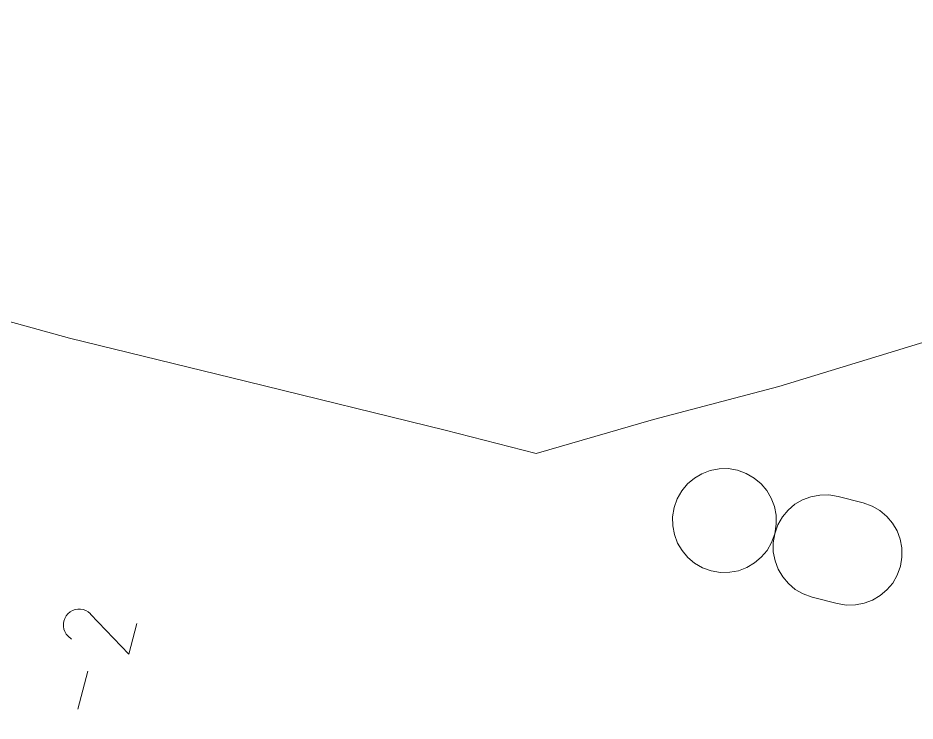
# Model space of a CAD drawing. Header units: millimetres. Extents: x -427 to 95, y -121 to 655.
# Drawn here: x -238.04 to -216.64, y 264.61 to 281.37 of the extents above; entities that cross this region are included whole.
import ezdxf

# ---------------------------------------------------------------- set-up
doc = ezdxf.new("R2010")
doc.units = ezdxf.units.MM
doc.header["$MEASUREMENT"] = 0
doc.layers.add('layer 1', color=7, linetype='Continuous')

msp = doc.modelspace()

# ---------------------------------------------------------------- linework, layer by layer
at = {"layer": 'layer 1', "color": 175, "lineweight": 9}
msp.add_open_spline([(-114.4417, 267.7558), (-114.4417, 267.7558), (-114.5662, 270.4895), (-114.5662, 270.4895), (-114.5662, 270.4895), (-114.5662, 270.4895), (-114.8121, 271.1325), (-114.8121, 271.1325), (-114.8121, 271.1325), (-114.8121, 271.1325), (-115.1921, 272.0402), (-115.1921, 272.0402), (-115.1921, 272.0402), (-115.1921, 272.0402), (-116.1658, 273.4134), (-116.1658, 273.4134), (-116.1658, 273.4134), (-116.1658, 273.4134), (-117.0899, 274.3248), (-117.0899, 274.3248), (-117.0899, 274.3248), (-117.0899, 274.3248), (-118.8171, 275.6265), (-118.8171, 275.6265), (-118.8171, 275.6265), (-118.8171, 275.6265), (-120.1051, 275.9997), (-120.1051, 275.9997), (-120.1051, 275.9997), (-120.1051, 275.9997), (-122.6784, 276.6029), (-122.6784, 276.6029), (-122.6784, 276.6029), (-122.6784, 276.6029), (-126.4802, 277.3821), (-126.4802, 277.3821), (-126.4802, 277.3821), (-126.4802, 277.3821), (-127.7846, 277.5921), (-127.7846, 277.5921), (-127.7846, 277.5921), (-127.7846, 277.5921), (-131.7475, 278.2939), (-131.7475, 278.2939), (-131.7475, 278.2939), (-131.7475, 278.2939), (-133.8123, 278.5859), (-133.8123, 278.5859), (-133.8123, 278.5859), (-133.8123, 278.5859), (-134.8711, 278.7467), (-134.8711, 278.7467), (-134.8711, 278.7467), (-134.8711, 278.7467), (-139.7711, 279.3131), (-139.7711, 279.3131), (-139.7711, 279.3131), (-139.7711, 279.3131), (-144.022, 279.7913), (-144.022, 279.7913), (-144.022, 279.7913), (-144.022, 279.7913), (-146.0347, 279.939), (-146.0347, 279.939), (-146.0347, 279.939), (-146.0347, 279.939), (-152.9831, 280.5906), (-152.9831, 280.5906), (-152.9831, 280.5906), (-152.9831, 280.5906), (-155.2262, 280.6504), (-155.2262, 280.6504), (-155.2262, 280.6504), (-155.2262, 280.6504), (-161.6676, 280.6764), (-161.6676, 280.6764), (-161.6676, 280.6764), (-161.6676, 280.6764), (-162.767, 280.6801), (-162.767, 280.6801), (-162.767, 280.6801), (-162.767, 280.6801), (-171.3506, 280.7095), (-171.3506, 280.7095), (-171.3506, 280.7095), (-171.3506, 280.7095), (-173.8415, 280.5491), (-173.8415, 280.5491), (-173.8415, 280.5491), (-173.8415, 280.5491), (-179.4717, 280.1651), (-179.4717, 280.1651), (-179.4717, 280.1651), (-179.4717, 280.1651), (-187.146, 279.4379), (-187.146, 279.4379), (-187.146, 279.4379), (-187.146, 279.4379), (-194.186, 278.4512), (-194.186, 278.4512), (-194.186, 278.4512), (-194.186, 278.4512), (-200.3561, 277.3561), (-200.3561, 277.3561), (-200.3561, 277.3561), (-200.3561, 277.3561), (-204.3032, 276.593), (-204.3032, 276.593), (-204.3032, 276.593), (-204.3032, 276.593), (-206.1682, 276.1858), (-206.1682, 276.1858), (-206.1682, 276.1858), (-206.1682, 276.1858), (-206.8941, 276.0328), (-206.8941, 276.0328), (-206.8941, 276.0328), (-206.8941, 276.0328), (-212.9759, 274.6125), (-212.9759, 274.6125), (-212.9759, 274.6125), (-212.9759, 274.6125), (-215.9682, 273.7866), (-215.9682, 273.7866), (-215.9682, 273.7866), (-215.9682, 273.7866), (-219.8939, 272.5874), (-219.8939, 272.5874), (-219.8939, 272.5874), (-219.8939, 272.5874), (-222.8803, 271.7974), (-222.8803, 271.7974), (-222.8803, 271.7974), (-222.8803, 271.7974), (-225.6766, 270.9878), (-225.6766, 270.9878), (-225.6766, 270.9878), (-225.6766, 270.9878), (-227.8494, 271.5484), (-227.8494, 271.5484), (-227.8494, 271.5484), (-227.8494, 271.5484), (-232.5791, 272.7026), (-232.5791, 272.7026), (-232.5791, 272.7026), (-232.5791, 272.7026), (-236.8086, 273.741), (-236.8086, 273.741), (-236.8086, 273.741), (-236.8086, 273.741), (-243.0193, 275.4552), (-243.0193, 275.4552), (-243.0193, 275.4552), (-243.0193, 275.4552), (-244.6951, 275.8913), (-244.6951, 275.8913), (-244.6951, 275.8913), (-244.6951, 275.8913), (-246.076, 276.2812), (-246.076, 276.2812), (-246.076, 276.2812), (-246.076, 276.2812), (-250.8252, 277.5135), (-250.8252, 277.5135), (-250.8252, 277.5135), (-250.8252, 277.5135), (-252.247, 277.8804), (-252.247, 277.8804), (-252.247, 277.8804), (-252.247, 277.8804), (-255.1966, 278.6612), (-255.1966, 278.6612), (-255.1966, 278.6612), (-255.1966, 278.6612), (-257.2811, 279.1852), (-257.2811, 279.1852), (-257.2811, 279.1852), (-257.2811, 279.1852), (-261.1672, 280.1719), (-261.1672, 280.1719), (-261.1672, 280.1719), (-261.1672, 280.1719), (-262.5726, 280.5454), (-262.5726, 280.5454), (-262.5726, 280.5454), (-262.5726, 280.5454), (-266.3837, 281.5451), (-266.3837, 281.5451), (-266.3837, 281.5451), (-266.3837, 281.5451), (-269.1391, 282.2462), (-269.1391, 282.2462), (-269.1391, 282.2462), (-269.1391, 282.2462), (-272.9583, 283.2329), (-272.9583, 283.2329), (-272.9583, 283.2329), (-272.9583, 283.2329), (-275.7542, 283.9508), (-275.7542, 283.9508), (-275.7542, 283.9508), (-275.7542, 283.9508), (-279.4396, 284.9081), (-279.4396, 284.9081), (-279.4396, 284.9081), (-279.4396, 284.9081), (-283.6056, 285.9536), (-283.6056, 285.9536), (-283.6056, 285.9536), (-283.6056, 285.9536), (-289.4474, 287.6018), (-289.4474, 287.6018), (-289.4474, 287.6018), (-289.4474, 287.6018), (-294.7169, 288.5334), (-294.7169, 288.5334), (-294.7169, 288.5334), (-294.7169, 288.5334), (-296.1524, 288.32), (-296.1524, 288.32), (-296.1524, 288.32), (-296.1524, 288.32), (-298.5061, 287.8942), (-298.5061, 287.8942), (-298.5061, 287.8942), (-298.5061, 287.8942), (-300.0251, 287.1698), (-300.0251, 287.1698), (-300.0251, 287.1698), (-300.0251, 287.1698), (-301.669, 286.3472), (-301.669, 286.3472), (-301.669, 286.3472), (-301.669, 286.3472), (-303.2391, 285.0121), (-303.2391, 285.0121), (-303.2391, 285.0121), (-303.2391, 285.0121), (-304.2838, 284.0818), (-304.2838, 284.0818), (-304.2838, 284.0818), (-304.2838, 284.0818), (-305.9245, 281.8823), (-305.9245, 281.8823), (-305.9245, 281.8823), (-305.9245, 281.8823), (-307.2903, 278.1068), (-307.2903, 278.1068), (-307.2903, 278.1068), (-307.2903, 278.1068), (-307.587, 276.9854), (-307.587, 276.9854), (-307.587, 276.9854), (-307.587, 276.9854), (-308.6774, 272.5911), (-308.6774, 272.5911), (-308.6774, 272.5911), (-308.6774, 272.5911), (-308.8958, 271.6927), (-308.8958, 271.6927), (-308.8958, 271.6927), (-308.8958, 271.6927), (-309.1187, 270.8268), (-309.1187, 270.8268), (-309.1187, 270.8268), (-309.1187, 270.8268), (-310.2064, 266.6255), (-310.2064, 266.6255), (-310.2064, 266.6255), (-310.2064, 266.6255), (-299.004, 263.7183), (-299.004, 263.7183), (-299.004, 263.7183), (-299.004, 263.7183), (-298.437, 265.9045), (-298.437, 265.9045), (-298.437, 265.9045), (-298.437, 265.9045), (-297.6002, 269.1297), (-297.6002, 269.1297), (-297.6002, 269.1297), (-297.6002, 269.1297), (-295.5361, 268.5992), (-295.5361, 268.5992), (-295.5361, 268.5992), (-295.5361, 268.5992), (-290.4332, 267.2182), (-290.4332, 267.2182), (-290.4332, 267.2182), (-290.4332, 267.2182), (-286.5911, 266.2355), (-286.5911, 266.2355), (-286.5911, 266.2355), (-286.5911, 266.2355), (-285.0866, 265.832), (-285.0866, 265.832), (-285.0866, 265.832), (-285.0866, 265.832), (-282.596, 275.4255), (-282.596, 275.4255), (-282.596, 275.4255), (-282.596, 275.4255), (-279.1011, 274.5209), (-279.1011, 274.5209), (-279.1011, 274.5209), (-279.1011, 274.5209), (-281.5929, 264.9209), (-281.5929, 264.9209), (-281.5929, 264.9209), (-281.5929, 264.9209), (-275.3488, 263.3244), (-275.3488, 263.3244), (-275.3488, 263.3244), (-275.3488, 263.3244), (-273.9446, 262.9546), (-273.9446, 262.9546), (-273.9446, 262.9546), (-273.9446, 262.9546), (-273.4098, 265.0057), (-273.4098, 265.0057), (-273.4098, 265.0057), (-273.4098, 265.0057), (-272.0252, 265.1141), (-272.0252, 265.1141), (-272.0252, 265.1141), (-272.0252, 265.1141), (-265.6912, 263.4588), (-265.6912, 263.4588), (-265.6912, 263.4588), (-265.6912, 263.4588), (-264.3301, 268.7035), (-264.3301, 268.7035), (-264.3301, 268.7035), (-264.3301, 268.7035), (-263.96, 270.1287), (-263.96, 270.1287), (-263.96, 270.1287), (-263.96, 270.1287), (-263.122, 269.9129), (-263.122, 269.9129), (-263.122, 269.9129), (-263.122, 269.9129), (-259.0461, 268.8543), (-259.0461, 268.8543), (-259.0461, 268.8543), (-259.0461, 268.8543), (-260.5456, 263.0528), (-260.5456, 263.0528), (-260.5456, 263.0528), (-260.5456, 263.0528), (-260.7742, 262.1773), (-260.7742, 262.1773), (-260.7742, 262.1773), (-260.7742, 262.1773), (-255.0625, 260.7164), (-255.0625, 260.7164), (-255.0625, 260.7164), (-255.0625, 260.7164), (-252.907, 269.0213), (-252.907, 269.0213), (-252.907, 269.0213), (-252.907, 269.0213), (-249.412, 268.1135), (-249.412, 268.1135), (-249.412, 268.1135), (-249.412, 268.1135), (-252.204, 257.3559), (-252.204, 257.3559), (-252.204, 257.3559), (-252.204, 257.3559), (-247.3938, 256.1134), (-247.3938, 256.1134), (-247.3938, 256.1134), (-247.3938, 256.1134), (-245.9722, 255.744), (-245.9722, 255.744), (-245.9722, 255.744), (-245.9722, 255.744), (-241.1376, 254.403), (-241.1376, 254.403), (-241.1376, 254.403), (-241.1376, 254.403), (-235.0025, 252.8464), (-235.0025, 252.8464), (-235.0025, 252.8464), (-235.0025, 252.8464), (-234.0517, 252.5807), (-234.0517, 252.5807), (-234.0517, 252.5807), (-234.0517, 252.5807), (-232.4692, 252.2041), (-232.4692, 252.2041), (-232.4692, 252.2041), (-232.4692, 252.2041), (-226.7051, 250.6368), (-226.7051, 250.6368), (-226.7051, 250.6368), (-226.7051, 250.6368), (-223.2009, 262.679), (-223.2009, 262.679), (-223.2009, 262.679), (-223.2009, 262.679), (-219.706, 261.7713), (-219.706, 261.7713), (-219.706, 261.7713), (-219.706, 261.7713), (-222.1591, 252.3184), (-222.1591, 252.3184), (-222.1591, 252.3184), (-222.1591, 252.3184), (-220.0051, 253.0623), (-220.0051, 253.0623), (-220.0051, 253.0623), (-220.0051, 253.0623), (-216.5467, 254.3342), (-216.5467, 254.3342), (-216.5467, 254.3342), (-216.5467, 254.3342), (-213.5563, 255.3407), (-213.5563, 255.3407), (-213.5563, 255.3407), (-213.5563, 255.3407), (-211.4002, 255.98), (-211.4002, 255.98), (-211.4002, 255.98), (-211.4002, 255.98), (-207.2453, 257.137), (-207.2453, 257.137), (-207.2453, 257.137), (-207.2453, 257.137), (-203.6925, 258.1302), (-203.6925, 258.1302), (-203.6925, 258.1302), (-203.6925, 258.1302), (-201.616, 258.6672), (-201.616, 258.6672), (-201.616, 258.6672), (-201.616, 258.6672), (-197.5382, 259.552), (-197.5382, 259.552), (-197.5382, 259.552), (-197.5382, 259.552), (-193.9934, 260.2634), (-193.9934, 260.2634), (-193.9934, 260.2634), (-193.9934, 260.2634), (-192.3997, 260.5557), (-192.3997, 260.5557), (-192.3997, 260.5557), (-192.3997, 260.5557), (-189.7738, 270.6732), (-189.7738, 270.6732), (-189.7738, 270.6732), (-189.7738, 270.6732), (-186.2792, 269.7655), (-186.2792, 269.7655), (-186.2792, 269.7655), (-186.2792, 269.7655), (-188.491, 261.2405), (-188.491, 261.2405), (-188.491, 261.2405), (-188.491, 261.2405), (-184.7564, 261.8236), (-184.7564, 261.8236), (-184.7564, 261.8236), (-184.7564, 261.8236), (-179.8363, 262.4826), (-179.8363, 262.4826), (-179.8363, 262.4826), (-179.8363, 262.4826), (-175.7455, 262.928), (-175.7455, 262.928), (-175.7455, 262.928), (-175.7455, 262.928), (-171.2001, 263.282), (-171.2001, 263.282), (-171.2001, 263.282), (-171.2001, 263.282), (-167.6965, 263.4885), (-167.6965, 263.4885), (-167.6965, 263.4885), (-167.6965, 263.4885), (-164.9464, 263.6099), (-164.9464, 263.6099), (-164.9464, 263.6099), (-164.9464, 263.6099), (-161.65, 263.7639), (-161.65, 263.7639), (-161.65, 263.7639), (-161.65, 263.7639), (-160.2167, 263.7577), (-160.2167, 263.7577), (-160.2167, 263.7577), (-160.2167, 263.7577), (-157.9187, 272.6072), (-157.9187, 272.6072), (-157.9187, 272.6072), (-157.9187, 272.6072), (-154.4244, 271.6995), (-154.4244, 271.6995), (-154.4244, 271.6995), (-154.4244, 271.6995), (-156.5009, 263.6985), (-156.5009, 263.6985), (-156.5009, 263.6985), (-156.5009, 263.6985), (-154.4158, 263.6459), (-154.4158, 263.6459), (-154.4158, 263.6459), (-154.4158, 263.6459), (-150.6762, 263.4752), (-150.6762, 263.4752), (-150.6762, 263.4752), (-150.6762, 263.4752), (-145.913, 263.2758), (-145.913, 263.2758), (-145.913, 263.2758), (-145.913, 263.2758), (-142.0818, 262.9844), (-142.0818, 262.9844), (-142.0818, 262.9844), (-142.0818, 262.9844), (-138.555, 262.6164), (-138.555, 262.6164), (-138.555, 262.6164), (-138.555, 262.6164), (-134.6057, 262.1977), (-134.6057, 262.1977), (-134.6057, 262.1977), (-134.6057, 262.1977), (-132.3341, 261.906), (-132.3341, 261.906), (-132.3341, 261.906), (-132.3341, 261.906), (-129.4465, 261.509), (-129.4465, 261.509), (-129.4465, 261.509), (-129.4465, 261.509), (-127.3944, 269.4146), (-127.3944, 269.4146), (-127.3944, 269.4146), (-127.3944, 269.4146), (-123.9007, 268.51), (-123.9007, 268.51), (-123.9007, 268.51), (-123.9007, 268.51), (-125.8574, 260.9713), (-125.8574, 260.9713), (-125.8574, 260.9713), (-125.8574, 260.9713), (-125.3068, 260.9413), (-125.3068, 260.9413), (-125.3068, 260.9413), (-125.3068, 260.9413), (-120.6725, 260.5712), (-120.6725, 260.5712), (-120.6725, 260.5712), (-120.6725, 260.5712), (-119.2825, 261.1023), (-119.2825, 261.1023), (-119.2825, 261.1023), (-119.2825, 261.1023), (-117.4634, 262.1253), (-117.4634, 262.1253), (-117.4634, 262.1253), (-117.4634, 262.1253), (-116.7359, 262.8856), (-116.7359, 262.8856), (-116.7359, 262.8856), (-116.7359, 262.8856), (-116.0837, 263.5248), (-116.0837, 263.5248), (-116.0837, 263.5248), (-116.0837, 263.5248), (-115.6576, 264.2588), (-115.6576, 264.2588), (-115.6576, 264.2588), (-115.6576, 264.2588), (-115.1298, 265.0788), (-115.1298, 265.0788), (-115.1298, 265.0788), (-115.1298, 265.0788), (-114.4417, 267.7558), (-114.4417, 267.7558)], degree=3, knots=[0, 0, 0, 0, 0.0068027, 0.0068027, 0.0068027, 0.0068027, 0.0136054, 0.0136054, 0.0136054, 0.0136054, 0.0204082, 0.0204082, 0.0204082, 0.0204082, 0.0272109, 0.0272109, 0.0272109, 0.0272109, 0.0340136, 0.0340136, 0.0340136, 0.0340136, 0.0408163, 0.0408163, 0.0408163, 0.0408163, 0.047619, 0.047619, 0.047619, 0.047619, 0.0544218, 0.0544218, 0.0544218, 0.0544218, 0.0612245, 0.0612245, 0.0612245, 0.0612245, 0.0680272, 0.0680272, 0.0680272, 0.0680272, 0.0748299, 0.0748299, 0.0748299, 0.0748299, 0.0816327, 0.0816327, 0.0816327, 0.0816327, 0.0884354, 0.0884354, 0.0884354, 0.0884354, 0.0952381, 0.0952381, 0.0952381, 0.0952381, 0.1020408, 0.1020408, 0.1020408, 0.1020408, 0.1088435, 0.1088435, 0.1088435, 0.1088435, 0.1156463, 0.1156463, 0.1156463, 0.1156463, 0.122449, 0.122449, 0.122449, 0.122449, 0.1292517, 0.1292517, 0.1292517, 0.1292517, 0.1360544, 0.1360544, 0.1360544, 0.1360544, 0.1428571, 0.1428571, 0.1428571, 0.1428571, 0.1496599, 0.1496599, 0.1496599, 0.1496599, 0.1564626, 0.1564626, 0.1564626, 0.1564626, 0.1632653, 0.1632653, 0.1632653, 0.1632653, 0.170068, 0.170068, 0.170068, 0.170068, 0.1768707, 0.1768707, 0.1768707, 0.1768707, 0.1836735, 0.1836735, 0.1836735, 0.1836735, 0.1904762, 0.1904762, 0.1904762, 0.1904762, 0.1972789, 0.1972789, 0.1972789, 0.1972789, 0.2040816, 0.2040816, 0.2040816, 0.2040816, 0.2108844, 0.2108844, 0.2108844, 0.2108844, 0.2176871, 0.2176871, 0.2176871, 0.2176871, 0.2244898, 0.2244898, 0.2244898, 0.2244898, 0.2312925, 0.2312925, 0.2312925, 0.2312925, 0.2380952, 0.2380952, 0.2380952, 0.2380952, 0.244898, 0.244898, 0.244898, 0.244898, 0.2517007, 0.2517007, 0.2517007, 0.2517007, 0.2585034, 0.2585034, 0.2585034, 0.2585034, 0.2653061, 0.2653061, 0.2653061, 0.2653061, 0.2721088, 0.2721088, 0.2721088, 0.2721088, 0.2789116, 0.2789116, 0.2789116, 0.2789116, 0.2857143, 0.2857143, 0.2857143, 0.2857143, 0.292517, 0.292517, 0.292517, 0.292517, 0.2993197, 0.2993197, 0.2993197, 0.2993197, 0.3061224, 0.3061224, 0.3061224, 0.3061224, 0.3129252, 0.3129252, 0.3129252, 0.3129252, 0.3197279, 0.3197279, 0.3197279, 0.3197279, 0.3265306, 0.3265306, 0.3265306, 0.3265306, 0.3333333, 0.3333333, 0.3333333, 0.3333333, 0.3401361, 0.3401361, 0.3401361, 0.3401361, 0.3469388, 0.3469388, 0.3469388, 0.3469388, 0.3537415, 0.3537415, 0.3537415, 0.3537415, 0.3605442, 0.3605442, 0.3605442, 0.3605442, 0.3673469, 0.3673469, 0.3673469, 0.3673469, 0.3741497, 0.3741497, 0.3741497, 0.3741497, 0.3809524, 0.3809524, 0.3809524, 0.3809524, 0.3877551, 0.3877551, 0.3877551, 0.3877551, 0.3945578, 0.3945578, 0.3945578, 0.3945578, 0.4013605, 0.4013605, 0.4013605, 0.4013605, 0.4081633, 0.4081633, 0.4081633, 0.4081633, 0.414966, 0.414966, 0.414966, 0.414966, 0.4217687, 0.4217687, 0.4217687, 0.4217687, 0.4285714, 0.4285714, 0.4285714, 0.4285714, 0.4353741, 0.4353741, 0.4353741, 0.4353741, 0.4421769, 0.4421769, 0.4421769, 0.4421769, 0.4489796, 0.4489796, 0.4489796, 0.4489796, 0.4557823, 0.4557823, 0.4557823, 0.4557823, 0.462585, 0.462585, 0.462585, 0.462585, 0.4693878, 0.4693878, 0.4693878, 0.4693878, 0.4761905, 0.4761905, 0.4761905, 0.4761905, 0.4829932, 0.4829932, 0.4829932, 0.4829932, 0.4897959, 0.4897959, 0.4897959, 0.4897959, 0.4965986, 0.4965986, 0.4965986, 0.4965986, 0.5034014, 0.5034014, 0.5034014, 0.5034014, 0.5102041, 0.5102041, 0.5102041, 0.5102041, 0.5170068, 0.5170068, 0.5170068, 0.5170068, 0.5238095, 0.5238095, 0.5238095, 0.5238095, 0.5306122, 0.5306122, 0.5306122, 0.5306122, 0.537415, 0.537415, 0.537415, 0.537415, 0.5442177, 0.5442177, 0.5442177, 0.5442177, 0.5510204, 0.5510204, 0.5510204, 0.5510204, 0.5578231, 0.5578231, 0.5578231, 0.5578231, 0.5646259, 0.5646259, 0.5646259, 0.5646259, 0.5714286, 0.5714286, 0.5714286, 0.5714286, 0.5782313, 0.5782313, 0.5782313, 0.5782313, 0.585034, 0.585034, 0.585034, 0.585034, 0.5918367, 0.5918367, 0.5918367, 0.5918367, 0.5986395, 0.5986395, 0.5986395, 0.5986395, 0.6054422, 0.6054422, 0.6054422, 0.6054422, 0.6122449, 0.6122449, 0.6122449, 0.6122449, 0.6190476, 0.6190476, 0.6190476, 0.6190476, 0.6258503, 0.6258503, 0.6258503, 0.6258503, 0.6326531, 0.6326531, 0.6326531, 0.6326531, 0.6394558, 0.6394558, 0.6394558, 0.6394558, 0.6462585, 0.6462585, 0.6462585, 0.6462585, 0.6530612, 0.6530612, 0.6530612, 0.6530612, 0.6598639, 0.6598639, 0.6598639, 0.6598639, 0.6666667, 0.6666667, 0.6666667, 0.6666667, 0.6734694, 0.6734694, 0.6734694, 0.6734694, 0.6802721, 0.6802721, 0.6802721, 0.6802721, 0.6870748, 0.6870748, 0.6870748, 0.6870748, 0.6938776, 0.6938776, 0.6938776, 0.6938776, 0.7006803, 0.7006803, 0.7006803, 0.7006803, 0.707483, 0.707483, 0.707483, 0.707483, 0.7142857, 0.7142857, 0.7142857, 0.7142857, 0.7210884, 0.7210884, 0.7210884, 0.7210884, 0.7278912, 0.7278912, 0.7278912, 0.7278912, 0.7346939, 0.7346939, 0.7346939, 0.7346939, 0.7414966, 0.7414966, 0.7414966, 0.7414966, 0.7482993, 0.7482993, 0.7482993, 0.7482993, 0.755102, 0.755102, 0.755102, 0.755102, 0.7619048, 0.7619048, 0.7619048, 0.7619048, 0.7687075, 0.7687075, 0.7687075, 0.7687075, 0.7755102, 0.7755102, 0.7755102, 0.7755102, 0.7823129, 0.7823129, 0.7823129, 0.7823129, 0.7891156, 0.7891156, 0.7891156, 0.7891156, 0.7959184, 0.7959184, 0.7959184, 0.7959184, 0.8027211, 0.8027211, 0.8027211, 0.8027211, 0.8095238, 0.8095238, 0.8095238, 0.8095238, 0.8163265, 0.8163265, 0.8163265, 0.8163265, 0.8231293, 0.8231293, 0.8231293, 0.8231293, 0.829932, 0.829932, 0.829932, 0.829932, 0.8367347, 0.8367347, 0.8367347, 0.8367347, 0.8435374, 0.8435374, 0.8435374, 0.8435374, 0.8503401, 0.8503401, 0.8503401, 0.8503401, 0.8571429, 0.8571429, 0.8571429, 0.8571429, 0.8639456, 0.8639456, 0.8639456, 0.8639456, 0.8707483, 0.8707483, 0.8707483, 0.8707483, 0.877551, 0.877551, 0.877551, 0.877551, 0.8843537, 0.8843537, 0.8843537, 0.8843537, 0.8911565, 0.8911565, 0.8911565, 0.8911565, 0.8979592, 0.8979592, 0.8979592, 0.8979592, 0.9047619, 0.9047619, 0.9047619, 0.9047619, 0.9115646, 0.9115646, 0.9115646, 0.9115646, 0.9183673, 0.9183673, 0.9183673, 0.9183673, 0.9251701, 0.9251701, 0.9251701, 0.9251701, 0.9319728, 0.9319728, 0.9319728, 0.9319728, 0.9387755, 0.9387755, 0.9387755, 0.9387755, 0.9455782, 0.9455782, 0.9455782, 0.9455782, 0.952381, 0.952381, 0.952381, 0.952381, 0.9591837, 0.9591837, 0.9591837, 0.9591837, 0.9659864, 0.9659864, 0.9659864, 0.9659864, 0.9727891, 0.9727891, 0.9727891, 0.9727891, 0.9795918, 0.9795918, 0.9795918, 0.9795918, 0.9863946, 0.9863946, 0.9863946, 0.9863946, 1, 1, 1, 1], dxfattribs=at)
at = {"layer": 'layer 1', "color": 242, "lineweight": 9}
for points, knots in [([(-220.8797, 270.5883), (-220.8797, 270.5883), (-220.8797, 270.5883), (-220.8797, 270.5883), (-220.8797, 270.5883), (-220.8797, 270.5883), (-221.0999, 270.628), (-221.0999, 270.628), (-221.0999, 270.628), (-221.0999, 270.628), (-221.317, 270.6243), (-221.317, 270.6243), (-221.317, 270.6243), (-221.317, 270.6243), (-221.5264, 270.5815), (-221.5264, 270.5815), (-221.5264, 270.5815), (-221.5264, 270.5815), (-221.7243, 270.5063), (-221.7243, 270.5063), (-221.7243, 270.5063), (-221.7243, 270.5063), (-221.9064, 270.4016), (-221.9064, 270.4016), (-221.9064, 270.4016), (-221.9064, 270.4016), (-222.0683, 270.2628), (-222.0683, 270.2628), (-222.0683, 270.2628), (-222.0683, 270.2628), (-222.2055, 270.0996), (-222.2055, 270.0996), (-222.2055, 270.0996), (-222.2055, 270.0996), (-222.3142, 269.9095), (-222.3142, 269.9095), (-222.3142, 269.9095), (-222.3142, 269.9095), (-222.3895, 269.6995), (-222.3895, 269.6995), (-222.3895, 269.6995), (-222.3895, 269.6995), (-222.426, 269.4805), (-222.426, 269.4805), (-222.426, 269.4805), (-222.426, 269.4805), (-222.4229, 269.2641), (-222.4229, 269.2641), (-222.4229, 269.2641), (-222.4229, 269.2641), (-222.3827, 269.0538), (-222.3827, 269.0538), (-222.3827, 269.0538), (-222.3827, 269.0538), (-222.3077, 268.8543), (-222.3077, 268.8543), (-222.3077, 268.8543), (-222.3077, 268.8543), (-222.2003, 268.6741), (-222.2003, 268.6741), (-222.2003, 268.6741), (-222.2003, 268.6741), (-222.064, 268.51), (-222.064, 268.51), (-222.064, 268.51), (-222.064, 268.51), (-221.9005, 268.3718), (-221.9005, 268.3718), (-221.9005, 268.3718), (-221.9005, 268.3718), (-221.7125, 268.2644), (-221.7125, 268.2644), (-221.7125, 268.2644), (-221.7125, 268.2644), (-221.5034, 268.1891), (-221.5034, 268.1891), (-221.5034, 268.1891), (-221.5034, 268.1891), (-221.282, 268.1529), (-221.282, 268.1529), (-221.282, 268.1529), (-221.282, 268.1529), (-221.0643, 268.156), (-221.0643, 268.156), (-221.0643, 268.156), (-221.0643, 268.156), (-220.8543, 268.1953), (-220.8543, 268.1953), (-220.8543, 268.1953), (-220.8543, 268.1953), (-220.6555, 268.2706), (-220.6555, 268.2706), (-220.6555, 268.2706), (-220.6555, 268.2706), (-220.4731, 268.379), (-220.4731, 268.379), (-220.4731, 268.379), (-220.4731, 268.379), (-220.3111, 268.5162), (-220.3111, 268.5162), (-220.3111, 268.5162), (-220.3111, 268.5162), (-220.1736, 268.6803), (-220.1736, 268.6803), (-220.1736, 268.6803), (-220.1736, 268.6803), (-220.0652, 268.8677), (-220.0652, 268.8677), (-220.0652, 268.8677), (-220.0652, 268.8677), (-219.9896, 269.0767), (-219.9896, 269.0767), (-219.9896, 269.0767), (-219.9896, 269.0767), (-219.9531, 269.3003), (-219.9531, 269.3003), (-219.9531, 269.3003), (-219.9531, 269.3003), (-219.9565, 269.5168), (-219.9565, 269.5168), (-219.9565, 269.5168), (-219.9565, 269.5168), (-219.9968, 269.7258), (-219.9968, 269.7258), (-219.9968, 269.7258), (-219.9968, 269.7258), (-220.072, 269.9228), (-220.072, 269.9228), (-220.072, 269.9228), (-220.072, 269.9228), (-220.1792, 270.1068), (-220.1792, 270.1068), (-220.1792, 270.1068), (-220.1792, 270.1068), (-220.3164, 270.2669), (-220.3164, 270.2669), (-220.3164, 270.2669), (-220.3164, 270.2669), (-220.4802, 270.4041), (-220.4802, 270.4041), (-220.4802, 270.4041), (-220.4802, 270.4041), (-220.6691, 270.5128), (-220.6691, 270.5128), (-220.6691, 270.5128), (-220.6691, 270.5128), (-220.8797, 270.5883), (-220.8797, 270.5883)], [0, 0, 0, 0, 0.0263158, 0.0263158, 0.0263158, 0.0263158, 0.0526316, 0.0526316, 0.0526316, 0.0526316, 0.0789474, 0.0789474, 0.0789474, 0.0789474, 0.1052632, 0.1052632, 0.1052632, 0.1052632, 0.1315789, 0.1315789, 0.1315789, 0.1315789, 0.1578947, 0.1578947, 0.1578947, 0.1578947, 0.1842105, 0.1842105, 0.1842105, 0.1842105, 0.2105263, 0.2105263, 0.2105263, 0.2105263, 0.2368421, 0.2368421, 0.2368421, 0.2368421, 0.2631579, 0.2631579, 0.2631579, 0.2631579, 0.2894737, 0.2894737, 0.2894737, 0.2894737, 0.3157895, 0.3157895, 0.3157895, 0.3157895, 0.3421053, 0.3421053, 0.3421053, 0.3421053, 0.3684211, 0.3684211, 0.3684211, 0.3684211, 0.3947368, 0.3947368, 0.3947368, 0.3947368, 0.4210526, 0.4210526, 0.4210526, 0.4210526, 0.4473684, 0.4473684, 0.4473684, 0.4473684, 0.4736842, 0.4736842, 0.4736842, 0.4736842, 0.5, 0.5, 0.5, 0.5, 0.5263158, 0.5263158, 0.5263158, 0.5263158, 0.5526316, 0.5526316, 0.5526316, 0.5526316, 0.5789474, 0.5789474, 0.5789474, 0.5789474, 0.6052632, 0.6052632, 0.6052632, 0.6052632, 0.6315789, 0.6315789, 0.6315789, 0.6315789, 0.6578947, 0.6578947, 0.6578947, 0.6578947, 0.6842105, 0.6842105, 0.6842105, 0.6842105, 0.7105263, 0.7105263, 0.7105263, 0.7105263, 0.7368421, 0.7368421, 0.7368421, 0.7368421, 0.7631579, 0.7631579, 0.7631579, 0.7631579, 0.7894737, 0.7894737, 0.7894737, 0.7894737, 0.8157895, 0.8157895, 0.8157895, 0.8157895, 0.8421053, 0.8421053, 0.8421053, 0.8421053, 0.8684211, 0.8684211, 0.8684211, 0.8684211, 0.8947368, 0.8947368, 0.8947368, 0.8947368, 0.9210526, 0.9210526, 0.9210526, 0.9210526, 0.9473684, 0.9473684, 0.9473684, 0.9473684, 1, 1, 1, 1]), ([(-218.5022, 267.4124), (-218.5022, 267.4124), (-218.5022, 267.4124), (-218.5022, 267.4124), (-218.5022, 267.4124), (-218.5022, 267.4124), (-218.2814, 267.3762), (-218.2814, 267.3762), (-218.2814, 267.3762), (-218.2814, 267.3762), (-218.064, 267.3789), (-218.064, 267.3789), (-218.064, 267.3789), (-218.064, 267.3789), (-217.8546, 267.4192), (-217.8546, 267.4192), (-217.8546, 267.4192), (-217.8546, 267.4192), (-217.6564, 267.4942), (-217.6564, 267.4942), (-217.6564, 267.4942), (-217.6564, 267.4942), (-217.4743, 267.6016), (-217.4743, 267.6016), (-217.4743, 267.6016), (-217.4743, 267.6016), (-217.3132, 267.7363), (-217.3132, 267.7363), (-217.3132, 267.7363), (-217.3132, 267.7363), (-217.1761, 267.8999), (-217.1761, 267.8999), (-217.1761, 267.8999), (-217.1761, 267.8999), (-217.0683, 268.0903), (-217.0683, 268.0903), (-217.0683, 268.0903), (-217.0683, 268.0903), (-216.9927, 268.3003), (-216.9927, 268.3003), (-216.9927, 268.3003), (-216.9927, 268.3003), (-216.9559, 268.5199), (-216.9559, 268.5199), (-216.9559, 268.5199), (-216.9559, 268.5199), (-216.959, 268.7363), (-216.959, 268.7363), (-216.959, 268.7363), (-216.959, 268.7363), (-216.9989, 268.9457), (-216.9989, 268.9457), (-216.9989, 268.9457), (-216.9989, 268.9457), (-217.0735, 269.1461), (-217.0735, 269.1461), (-217.0735, 269.1461), (-217.0735, 269.1461), (-217.1804, 269.33), (-217.1804, 269.33), (-217.1804, 269.33), (-217.1804, 269.33), (-217.3167, 269.4895), (-217.3167, 269.4895), (-217.3167, 269.4895), (-217.3167, 269.4895), (-217.4805, 269.628), (-217.4805, 269.628), (-217.4805, 269.628), (-217.4805, 269.628), (-217.6688, 269.7364), (-217.6688, 269.7364), (-217.6688, 269.7364), (-217.6688, 269.7364), (-217.8791, 269.8116), (-217.8791, 269.8116), (-217.8791, 269.8116), (-217.8791, 269.8116), (-218.4774, 269.9652), (-218.4774, 269.9652), (-218.4774, 269.9652), (-218.4774, 269.9652), (-218.6982, 270.0015), (-218.6982, 270.0015), (-218.6982, 270.0015), (-218.6982, 270.0015), (-218.9156, 269.9977), (-218.9156, 269.9977), (-218.9156, 269.9977), (-218.9156, 269.9977), (-219.1259, 269.959), (-219.1259, 269.959), (-219.1259, 269.959), (-219.1259, 269.959), (-219.3244, 269.8828), (-219.3244, 269.8828), (-219.3244, 269.8828), (-219.3244, 269.8828), (-219.5065, 269.7785), (-219.5065, 269.7785), (-219.5065, 269.7785), (-219.5065, 269.7785), (-219.6691, 269.64), (-219.6691, 269.64), (-219.6691, 269.64), (-219.6691, 269.64), (-219.8063, 269.4765), (-219.8063, 269.4765), (-219.8063, 269.4765), (-219.8063, 269.4765), (-219.9144, 269.2867), (-219.9144, 269.2867), (-219.9144, 269.2867), (-219.9144, 269.2867), (-219.9896, 269.0767), (-219.9896, 269.0767), (-219.9896, 269.0767), (-219.9896, 269.0767), (-220.0265, 268.8581), (-220.0265, 268.8581), (-220.0265, 268.8581), (-220.0265, 268.8581), (-220.0231, 268.641), (-220.0231, 268.641), (-220.0231, 268.641), (-220.0231, 268.641), (-219.9828, 268.431), (-219.9828, 268.431), (-219.9828, 268.431), (-219.9828, 268.431), (-219.9079, 268.2315), (-219.9079, 268.2315), (-219.9079, 268.2315), (-219.9079, 268.2315), (-219.8004, 268.051), (-219.8004, 268.051), (-219.8004, 268.051), (-219.8004, 268.051), (-219.6635, 267.8869), (-219.6635, 267.8869), (-219.6635, 267.8869), (-219.6635, 267.8869), (-219.4994, 267.7497), (-219.4994, 267.7497), (-219.4994, 267.7497), (-219.4994, 267.7497), (-219.3108, 267.6416), (-219.3108, 267.6416), (-219.3108, 267.6416), (-219.3108, 267.6416), (-219.0999, 267.566), (-219.0999, 267.566), (-219.0999, 267.566), (-219.0999, 267.566), (-218.5022, 267.4124), (-218.5022, 267.4124)], [0, 0, 0, 0, 0.025, 0.025, 0.025, 0.025, 0.05, 0.05, 0.05, 0.05, 0.075, 0.075, 0.075, 0.075, 0.1, 0.1, 0.1, 0.1, 0.125, 0.125, 0.125, 0.125, 0.15, 0.15, 0.15, 0.15, 0.175, 0.175, 0.175, 0.175, 0.2, 0.2, 0.2, 0.2, 0.225, 0.225, 0.225, 0.225, 0.25, 0.25, 0.25, 0.25, 0.275, 0.275, 0.275, 0.275, 0.3, 0.3, 0.3, 0.3, 0.325, 0.325, 0.325, 0.325, 0.35, 0.35, 0.35, 0.35, 0.375, 0.375, 0.375, 0.375, 0.4, 0.4, 0.4, 0.4, 0.425, 0.425, 0.425, 0.425, 0.45, 0.45, 0.45, 0.45, 0.475, 0.475, 0.475, 0.475, 0.5, 0.5, 0.5, 0.5, 0.525, 0.525, 0.525, 0.525, 0.55, 0.55, 0.55, 0.55, 0.575, 0.575, 0.575, 0.575, 0.6, 0.6, 0.6, 0.6, 0.625, 0.625, 0.625, 0.625, 0.65, 0.65, 0.65, 0.65, 0.675, 0.675, 0.675, 0.675, 0.7, 0.7, 0.7, 0.7, 0.725, 0.725, 0.725, 0.725, 0.75, 0.75, 0.75, 0.75, 0.775, 0.775, 0.775, 0.775, 0.8, 0.8, 0.8, 0.8, 0.825, 0.825, 0.825, 0.825, 0.85, 0.85, 0.85, 0.85, 0.875, 0.875, 0.875, 0.875, 0.9, 0.9, 0.9, 0.9, 0.925, 0.925, 0.925, 0.925, 0.95, 0.95, 0.95, 0.95, 1, 1, 1, 1]), ([(-235.1982, 266.9367), (-235.1982, 266.9367), (-235.3884, 266.2024), (-235.3884, 266.2024), (-235.3884, 266.2024), (-235.3884, 266.2024), (-236.3026, 267.1628), (-236.3026, 267.1628), (-236.3026, 267.1628), (-236.3026, 267.1628), (-236.3029, 267.1628), (-236.3029, 267.1628), (-236.3029, 267.1628), (-236.3029, 267.1628), (-236.3041, 267.1665), (-236.3041, 267.1665), (-236.3041, 267.1665), (-236.3041, 267.1665), (-236.3045, 267.1665), (-236.3045, 267.1665), (-236.3045, 267.1665), (-236.3045, 267.1665), (-236.3057, 267.1665), (-236.3057, 267.1665), (-236.3057, 267.1665), (-236.3057, 267.1665), (-236.3066, 267.169), (-236.3066, 267.169), (-236.3066, 267.169), (-236.3066, 267.169), (-236.3072, 267.169), (-236.3072, 267.169), (-236.3072, 267.169), (-236.3072, 267.169), (-236.3085, 267.169), (-236.3085, 267.169), (-236.3085, 267.169), (-236.3085, 267.169), (-236.3097, 267.169), (-236.3097, 267.169), (-236.3097, 267.169), (-236.3097, 267.169), (-236.3106, 267.1727), (-236.3106, 267.1727), (-236.3106, 267.1727), (-236.3106, 267.1727), (-236.3636, 267.2157), (-236.3636, 267.2157), (-236.3636, 267.2157), (-236.3636, 267.2157), (-236.4215, 267.2476), (-236.4215, 267.2476), (-236.4215, 267.2476), (-236.4215, 267.2476), (-236.4828, 267.2678), (-236.4828, 267.2678), (-236.4828, 267.2678), (-236.4828, 267.2678), (-236.5469, 267.2814), (-236.5469, 267.2814), (-236.5469, 267.2814), (-236.5469, 267.2814), (-236.6117, 267.2814), (-236.6117, 267.2814), (-236.6117, 267.2814), (-236.6117, 267.2814), (-236.6755, 267.2678), (-236.6755, 267.2678), (-236.6755, 267.2678), (-236.6755, 267.2678), (-236.7365, 267.2452), (-236.7365, 267.2452), (-236.7365, 267.2452), (-236.7365, 267.2452), (-236.7941, 267.2123), (-236.7941, 267.2123), (-236.7941, 267.2123), (-236.7941, 267.2123), (-236.8464, 267.169), (-236.8464, 267.169), (-236.8464, 267.169), (-236.8464, 267.169), (-236.8898, 267.1166), (-236.8898, 267.1166), (-236.8898, 267.1166), (-236.8898, 267.1166), (-236.9217, 267.0584), (-236.9217, 267.0584), (-236.9217, 267.0584), (-236.9217, 267.0584), (-236.943, 266.9952), (-236.943, 266.9952), (-236.943, 266.9952), (-236.943, 266.9952), (-236.9539, 266.9336), (-236.9539, 266.9336), (-236.9539, 266.9336), (-236.9539, 266.9336), (-236.953, 266.8676), (-236.953, 266.8676), (-236.953, 266.8676), (-236.953, 266.8676), (-236.9412, 266.8029), (-236.9412, 266.8029), (-236.9412, 266.8029), (-236.9412, 266.8029), (-236.9192, 266.7438), (-236.9192, 266.7438), (-236.9192, 266.7438), (-236.9192, 266.7438), (-236.8861, 266.6849), (-236.8861, 266.6849), (-236.8861, 266.6849), (-236.8861, 266.6849), (-236.8415, 266.6317), (-236.8415, 266.6317), (-236.8415, 266.6317), (-236.8415, 266.6317), (-236.7619, 266.5598), (-236.7619, 266.5598)], [0, 0, 0, 0, 0.0322581, 0.0322581, 0.0322581, 0.0322581, 0.0645161, 0.0645161, 0.0645161, 0.0645161, 0.0967742, 0.0967742, 0.0967742, 0.0967742, 0.1290323, 0.1290323, 0.1290323, 0.1290323, 0.1612903, 0.1612903, 0.1612903, 0.1612903, 0.1935484, 0.1935484, 0.1935484, 0.1935484, 0.2258065, 0.2258065, 0.2258065, 0.2258065, 0.2580645, 0.2580645, 0.2580645, 0.2580645, 0.2903226, 0.2903226, 0.2903226, 0.2903226, 0.3225806, 0.3225806, 0.3225806, 0.3225806, 0.3548387, 0.3548387, 0.3548387, 0.3548387, 0.3870968, 0.3870968, 0.3870968, 0.3870968, 0.4193548, 0.4193548, 0.4193548, 0.4193548, 0.4516129, 0.4516129, 0.4516129, 0.4516129, 0.483871, 0.483871, 0.483871, 0.483871, 0.516129, 0.516129, 0.516129, 0.516129, 0.5483871, 0.5483871, 0.5483871, 0.5483871, 0.5806452, 0.5806452, 0.5806452, 0.5806452, 0.6129032, 0.6129032, 0.6129032, 0.6129032, 0.6451613, 0.6451613, 0.6451613, 0.6451613, 0.6774194, 0.6774194, 0.6774194, 0.6774194, 0.7096774, 0.7096774, 0.7096774, 0.7096774, 0.7419355, 0.7419355, 0.7419355, 0.7419355, 0.7741935, 0.7741935, 0.7741935, 0.7741935, 0.8064516, 0.8064516, 0.8064516, 0.8064516, 0.8387097, 0.8387097, 0.8387097, 0.8387097, 0.8709677, 0.8709677, 0.8709677, 0.8709677, 0.9032258, 0.9032258, 0.9032258, 0.9032258, 0.9354839, 0.9354839, 0.9354839, 0.9354839, 1, 1, 1, 1])]:
    msp.add_open_spline(points, degree=3, knots=knots, dxfattribs=at)
msp.add_open_spline([(-236.3735, 265.7998), (-236.3735, 265.7998), (-236.6076, 264.8974), (-236.6076, 264.8974)], degree=3, dxfattribs=at)

doc.saveas('drawing.dxf')
